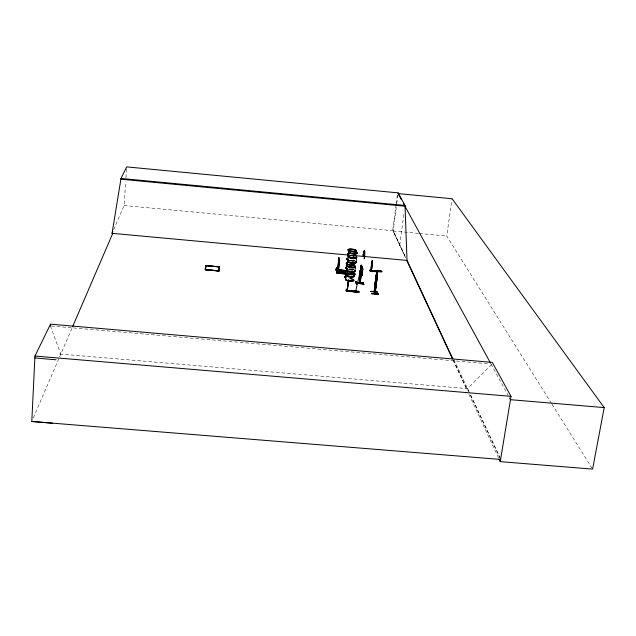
<?xml version="1.0" encoding="UTF-8"?>
<svg xmlns="http://www.w3.org/2000/svg" width="636" height="636" viewBox="0 0 636 636"><rect width="100%" height="100%" fill="white"/><g stroke="black" fill="none" stroke-linecap="round" stroke-linejoin="round"><path stroke-width="0.48" stroke-dasharray="3.18 2.39" d="M354.435 264.727L350.945 264.981M350.937 265.045L354.053 265.538A4.277 1.121 6.9 0 0 348.894 264.878L350.961 264.91M113.606 229.723L124.076 205.531L125.682 181.753M125.944 177.786L126.683 166.886M355.588 257.389L355.85 255.489M396.069 204.84L392.746 230.208L405.355 256.92M396.196 203.87L397.349 195.085M405.577 257.787L393.151 231.019L396.649 204.331M396.777 203.353L397.929 194.56M399.742 245.21L403.9 213.927M551.523 403.478L446.718 236.028L452.085 198.75M33.366 417.836L59.235 357.742M59.625 356.828L72.13 327.779M59.824 354.014L467.508 388.628L492.033 364.11M347.383 273.21L348.234 273.138L347.359 273.385M354.387 264.918L348.862 265.085A4.253 1.113 6.9 0 1 353.083 265.466L349.776 265.029A4.245 1.105 6.9 0 0 354.689 264.695M352.145 278.552L352.121 278.544A4.206 1.145 6.9 0 1 350.309 278.679L352.121 278.544A4.229 1.153 6.9 0 1 350.317 278.687M51.397 326.03L489.044 363.848M346.429 272.653L348.25 272.812M346.397 272.876L348.218 273.035L348.52 273.973L346.723 273.591M349.085 273.289L353.807 273.703M347.081 273.162L353.791 273.838L347.121 273.257M347.177 273.44L353.799 274.029M355.031 274.323L353.187 274.386L352.901 273.226M347.375 273.806L354.014 274.275M346.692 273.814L353.131 274.378M347.375 274.013L353.115 274.514M347.391 274.076L353.123 274.704L347.431 274.219M349.736 255.155L356.645 255.791M124.076 205.531L393.191 230.709L405.402 256.968M393.151 231.019L418.472 233.38M419.45 233.476L446.718 236.028M347.439 272.812L348.202 273.035M347.415 272.995L348.178 273.21M352.066 265.061L348.751 264.632A4.245 1.105 6.9 0 0 354.379 264.735M349.776 265.045L350.881 265.18M349.291 278.576L352.376 279.196A4.261 1.169 7 0 0 350.388 278.711M552.048 404.321L592.601 469.114M491.016 364.023L508.1 395.338M467.508 388.628L469.622 393.112L454.12 359.952M500.516 458.58L470.044 394.01L500.142 458.548M453.245 359.881L466.57 388.548M453.11 360.159L467.293 390.695M468.963 394.288L498.568 458.047M50.403 325.942L60.802 354.101M351.684 273.114C353.211 274.792 349.514 274.49 349.84 273.178M351.43 261.062A4.261 1.105 6.9 0 1 354.506 261.666M349.371 260.72A4.333 1.121 6.9 0 1 354.586 261.38M348.886 265.045A4.261 1.121 6.9 0 1 354.014 265.689M348.925 264.783A4.245 1.113 6.9 0 1 354.037 265.427M349.959 255.895A4.341 1.105 6.9 0 1 354.236 256.292M348.655 260.315A4.269 1.105 6.9 0 1 354.61 260.855M349.403 260.474A4.333 1.121 6.9 0 1 354.618 261.126M349.983 255.648A4.341 1.105 6.9 0 1 354.268 256.046M350.054 255.386A4.269 1.089 6.9 0 1 355.198 256.03M353.123 256.372A4.277 1.097 6.9 0 1 354.18 256.578M348.687 274.68A4.253 1.153 7 0 1 351.907 275.086M349.792 274.442A4.317 1.169 7 0 1 352.908 275.062M348.838 265.498A4.245 1.113 6.9 0 1 350.889 265.53M351.978 265.673A4.245 1.113 6.9 0 1 353.028 265.88M348.846 265.244A4.277 1.121 6.9 0 1 353.067 265.633M350.372 269.648A4.325 1.153 6.9 0 1 353.497 270.276M347.805 273.901A4.253 1.145 6.9 0 1 352.924 274.545M349.267 269.887A4.253 1.137 6.9 0 1 352.495 270.292M347.733 274.156A4.317 1.169 7 0 1 352.932 274.816M348.313 269.37A4.325 1.153 6.9 0 1 353.529 270.022M348.385 269.108A4.253 1.129 6.9 0 1 351.541 269.282M352.59 269.489A4.253 1.129 6.9 0 1 353.513 269.759M350.404 278.608A4.245 1.161 7 0 1 352.368 279.085M350.372 278.87A4.261 1.169 7 0 1 352.344 279.355M355.611 255.092A4.245 1.081 6.9 0 1 355.46 255.903M354.864 256.077A4.245 1.081 6.9 0 1 353.067 256.197M350.881 255.99A4.245 1.081 6.9 0 1 349.832 255.783M354.371 260.084A4.245 1.089 6.9 0 1 349.347 259.798M355.914 255.155A4.309 1.089 6.9 0 1 349.872 255.267M354.968 255.267A4.245 1.073 6.9 0 1 350.985 255.187M354.276 260.887A4.245 1.097 6.9 0 1 351.398 260.951M350.293 260.808A4.245 1.097 6.9 0 1 349.244 260.601M353.807 264.751A4.245 1.105 6.9 0 1 350.929 264.822M349.824 264.679A4.245 1.105 6.9 0 1 348.774 264.473M354.355 260.625A4.301 1.105 6.9 0 1 349.251 260.339M354.387 260.378A4.301 1.105 6.9 0 1 349.283 260.084M355.937 255.115A4.309 1.089 6.9 0 1 354.117 255.91A4.309 1.089 6.9 0 1 349.84 255.521M352.98 264.735A4.213 1.097 6.9 0 1 352.01 264.759M349.84 264.56A4.213 1.097 6.9 0 1 348.798 264.353M353.29 273.56A4.229 1.137 6.9 0 1 347.677 273.472M352.471 269.362A4.293 1.137 6.9 0 1 348.202 268.972M352.471 269.068A4.237 1.121 6.9 0 1 348.266 268.686M354.697 264.679A4.245 1.105 6.9 0 1 348.727 264.815M347.59 274.005A4.285 1.153 6.9 0 0 351.851 274.394A4.285 1.153 6.9 0 0 353.672 273.552A4.285 1.153 6.9 0 1 347.622 273.758M353.266 269.497A4.293 1.137 6.9 0 1 348.17 269.219M353.783 269.585A4.237 1.121 6.9 0 1 350.317 269.839M348.703 265.069A4.229 1.105 6.9 0 0 354.65 264.934A4.213 1.097 6.9 0 1 349.76 265.276M353.346 273.504A4.229 1.137 6.9 0 1 349.728 274.625M352.129 278.385A4.237 1.153 6.9 0 1 350.341 278.528M350.349 278.409A4.213 1.145 6.9 0 0 352.129 278.266A4.206 1.145 6.9 0 1 350.341 278.409"/><path stroke-width="0.95" d="M347.479 290.326L347.55 289.706L346.262 289.547L346.374 291.01L358.958 292.099L358.736 291.256L357.464 291.145L357.671 291.988L358.95 292.329L346.334 291.129L346.421 289.293M346.58 289.428L347.184 289.547L346.262 289.547M376.472 272.78L376.735 272.16L375.097 282.734L375.359 284.181M375.176 282.742L375.828 285.31L375.638 284.849M377.394 274.68L374.914 293.959L377.394 274.68L377.212 270.387L374.159 292.115L376.758 273.424L375.28 287.043L375.558 284.745M337.509 271.015L337.342 270.523M337.35 270.658L337.032 272.669L338.861 272.828L338.718 271.079L338.861 273.122L338.972 271.938L337.16 271.85M337.581 268.344L337.414 268.678M337.287 270.546L338.185 270.984L338.098 268.67L336.285 268.511L336.094 269.839L345.579 270.626M338.129 270.721L338.018 271.023M336.333 268.471L336.5 268.098L336.428 268.591M337.136 270.705L337.104 270.26L336.881 272.129M337.414 268.63C337.541 268.002 336.46 268.829 336.714 268.146M358.76 291.542L347.121 290.66L358.728 291.693L358.736 291.256M370.192 270.793L370.343 269.561C371.217 270.912 370.637 268.615 371.138 270.65M355.023 274.545L354.975 274.76M345.571 270.944L336.174 270.109L336.142 269.616L345.523 270.443M336.38 270.761L336.5 267.859L336.683 268.416M345.817 271.691L336.404 270.856L336.372 270.364L345.777 271.588M346.135 273.059L336.698 272.208L336.913 270.992M336.786 272.55L336.746 272.025L345.245 272.772M336.929 272.979L336.961 272.892M337.279 271.015L337.334 270.554L336.985 273.186L345.547 274.036M347.184 289.444L346.874 289.38M338.058 270.849L338.09 270.817M348.536 279.88L347.216 290.485L348.043 282.32M348.162 284.276L347.312 290.493L347.932 283.004M376.091 277.216L375.733 284.26L375.757 281.7C374.389 288.219 376.647 271.763 375.884 280.707L376.321 278.918L375.757 284.03L375.471 283.402M370.534 270.077L370.406 270.984M338.352 261.014L338.861 257.715L337.597 269.95L338.996 257.723L338.495 261.022M338.972 263.368L339.489 260.052L338.209 272.367L339.624 260.06L339.115 263.384M52.693 423.226L31.8 421.477L34.956 356.049L50.498 324.169L492.304 362.393L510.994 396.355L510.668 398.295M374.763 293.76L377.371 275.849L375.184 293.975L374.222 291.646M374.843 293.117L374.962 293.276M374.453 292.115L374.517 291.479M50.403 325.942L50.498 324.169M360.381 268.456L361.812 274.641M374.906 293.935L374.397 291.956M72.52 326.872L112.763 233.38L112.055 233.309L121.015 178.454L126.683 166.886L398.152 192.875L405.029 205.452L407.008 260.418L452.824 358.982M378.523 294.182L371.575 293.601M371.607 293.776L371.607 293.307L378.555 293.888L378.547 294.373L371.559 293.681M363.243 283.449L356.295 282.837L363.092 283.402M356.446 283.266L363.236 283.863L356.438 283.282M372.322 260.736L372.275 263.177L372.481 261.46M376.25 282.591L375.518 281.033L375.789 278.648M376.782 278.807C377.657 277.495 375.932 272.367 375.86 276.867M219.038 270.984L219.388 266.834L205.706 265.594L205.213 269.736L219.038 270.984L205.213 269.736M218.665 270.841L218.999 266.897L206.072 265.729L205.611 269.664L218.665 270.841L205.611 269.664M205.706 265.594L219.388 266.834M348.115 283.895L348.449 279.999M370.915 270.395L371.511 264.886A1.471 0.509 -88.4 0 1 371.885 262.755L372.116 261.062M336.277 269.72L336.5 267.859M336.357 269.998L336.659 267.875M338.241 270.697L338.368 269.592L336.205 269.473L336.428 270.244L338.241 270.411L338.352 269.521L336.555 269.433M346.564 289.308L346.254 290.406M347.439 290.429L347.55 289.706M346.469 290.231L347.725 290.286L347.654 290.906L346.374 290.795L346.199 290.215L347.741 290.342L347.646 291.121M354.999 270.697L355.484 266.834M356.096 261.778L356.589 257.755M352.908 290.906L354.204 290.859L354.403 291.701L354.204 290.859M356.653 283.95L356.08 281.716L356.693 284.046L355.675 282.026L356.096 281.716M356.613 291.073L356.82 291.916L356.613 291.073L355.341 290.962L355.54 291.805L359.682 273.75M356.383 282.583L356.406 283.171L363.236 283.823L363.164 283.187L356.375 282.607L363.164 283.179M359.459 272.025L359.586 271.023L359.626 272.502L359.459 272.025L359.976 271.97M359.626 272.502L359.777 271.039M361.765 266.77C360.564 260.442 360.159 276.899 360.58 269.068L360.636 266.373L360.962 271.564L361.439 267.851L361.025 268.543L360.978 266.484L360.835 266.985M360.707 266.381L360.366 268.503M361.081 265.602L360.533 268.209M360.771 272.454L359.563 283.449L360.747 271.485L361.502 268.925L361.105 266.214L360.906 267.08L360.636 266.373M361.701 265.705L362.727 269.449L361.391 266.277C364.81 265.776 360.087 284.896 362.369 269.108M359.563 283.425L360.858 272.295L361.566 272.375L360.167 283.457L361.208 272.144M361.184 271.604L361.097 272.335L361.113 271.397M361.176 273.027L361.797 268.082L361.161 265.14M358.95 292.099L346.318 290.954M361.741 275.189L362.568 268.766L361.471 265.681M362.655 269.267L362.576 268.702M362.83 268.813L361.964 275.03M363.498 284.642L362.886 282.623L363.848 284.626M370.661 269.759L370.597 271.159L370.001 270.618M372.155 260.911L371.885 262.755M371.066 270.745L371.154 270.014M354.188 291.232L353.219 290.906M371.774 271.381C372.521 270.101 369.906 270.213 370.669 271.564L381.616 271.636M370.701 291.455L377.641 292.186M375.956 270.721L376.655 271.508L375.956 270.721L377.092 270.753L377.792 271.532L377.069 270.896M374.016 291.916L374.159 291.415M376.544 272.741L374.127 292.083M376.925 272.693L377.212 270.387M378.102 270.777L378.802 271.564L378.102 270.777L379.231 270.809L379.93 271.588L379.231 270.809M379.986 270.825L380.694 271.612L379.986 270.825L381.123 270.856L381.751 271.755M377.601 292.035L370.772 291.248M398.152 192.875L398.057 193.583L452.085 198.75L604.2 407.604L592.601 469.114L500.23 461.641L498.982 458.946M371.305 270.817L372.179 265.482A1.471 0.509 -88.4 0 0 372.362 263.177M372.179 265.482L371.392 270.817L370.836 270.387L371.511 264.886M500.23 461.641L510.47 399.686L509.523 397.945M356.391 253.017L356.724 253.144M356.088 253.223L356.653 253.335M347.892 282.623L348.107 282.082M375.94 276.875L376.313 274.871M376.17 282.583L376.552 280.619M349.665 252.715C347.956 252.23 351.525 252.874 349.935 252.325M349.872 252.738L349.514 252.428M349.673 250.385L348.822 249.956M350.213 252.699L349.307 252.325L350.277 252.579M348.687 249.98L349.315 250.02M348.647 250.028L349.49 250.282L349.061 250.393M348.576 250.171L349.085 250.369M377.315 271.167L376.425 271.047L376.735 270.801M337.684 270.984L337.764 271M375.852 278.966L376.226 277.527L376.488 278.139L376.226 277.542M362.115 274.593L361.781 274.362M361.081 265.657L361.232 265.14M354.642 273.822C354.816 272.613 355.317 275.992 354.689 273.607L354.745 274.108L354.673 273.719M358.68 291.558L347.105 290.485M375.757 285.214L375.94 284.674L375.757 285.302M112.834 231.52L112.047 233.333L347.765 254.972M356.319 283.998L355.707 282.002M369.842 270.833L381.099 271L381.823 271.636L370.422 271.349L381.846 271.493M370.494 271.23L370.072 270.03M346.596 289.619L346.525 289.11M361.812 268.05L360.032 283.465M361.447 272.526L360.858 272.494L361.328 272.335M377.037 271.198L376.846 270.92M355.58 250.846L355.802 250.616M355.921 250.687L355.54 250.902M356.025 250.878L355.619 250.846M349.768 252.731L350.349 252.643M362.027 275.213L360.747 271.485M349.14 252.476L349.593 252.413M349.53 250.449L349.387 250.043M377.267 271.071L376.44 270.928M349.299 250.338L348.894 250.179M370.51 271.437L381.831 271.731M370.343 269.561L370.51 270.992M31.8 421.477L499.578 459.367M34.956 356.049L510.994 396.355M510.47 399.686L604.2 407.604M354.427 291.55L353.131 291.59L352.932 290.747M356.836 291.757L355.564 291.646L355.341 290.962M34.861 357.949L56.071 359.793M338.121 268.742L336.285 268.511M359.936 271.508L359.586 271.023M336.126 269.751L345.507 270.578M360.906 272.097L361.757 275.285M336.126 269.934L345.563 270.761M338.249 270.523L345.769 271.19M336.325 270.578L345.825 271.365M336.412 270.674L345.817 271.5M338.63 272.041L336.81 271.882L337.032 272.669M336.73 272.144L345.3 272.955M336.73 272.343L345.253 273.178M336.778 272.526L345.292 273.281M338.869 272.947L345.499 273.528M345.555 273.711L337.032 272.963L336.762 272.025M336.969 273.114L345.539 273.846M356.645 255.791L407.684 260.482M121.015 178.454L405.029 205.452M120.967 179.209L404.933 206.191L490.547 363.148M349.1 250.194L348.767 250.338M349.562 252.484L350.023 252.492M372.259 260.704L372.569 261.269M359.602 272.081L359.809 272.518M398.518 194.417L401.268 199.466M403.558 203.671L404.472 205.349M406.825 260.474L452.283 358.37M377.14 270.38L377.474 271.087M377.132 270.952L377.212 272.073L377.045 271.691M376.663 272.152L377.379 273.734M376.234 274.863L376.965 276.461M375.995 279.291L376.258 279.904L377.116 273.289M375.534 280.969L376.178 282.495M375.28 285.341L375.447 285.747M375.184 286.073L375.351 286.478M375.089 286.327L375.351 286.955M375.017 286.319L375.351 287.051M374.461 291.67L375.121 293.283M363.879 284.682L362.862 282.312L363.585 284.316M356.017 281.986L356.693 284.046M360.453 271.413L360.97 273.146L360.381 271.413M338.018 269.632L338.241 270.411M336.158 269.616L336.404 270.88M381.242 271.127L369.914 270.713M361.701 266.699L361.797 268.082M375.327 283.068L375.375 284.133M360.23 274.434A0.867 0.827 -18.7 0 1 359.539 273.321A0.867 0.827 -18.7 0 1 360.851 272.931A0.867 0.827 -18.7 0 1 360.866 274.243M355.77 262.278A4.277 1.105 6.9 0 1 351.573 263.296A4.277 1.105 6.9 0 1 347.948 261.293M355.293 266.039A4.261 1.121 6.9 0 1 351.112 267.072A4.261 1.121 6.9 0 1 347.495 265.061M356.367 257.453A4.277 1.097 6.9 0 1 354.483 258.566A4.277 1.097 6.9 0 1 349.1 257.707A4.277 1.097 6.9 0 1 349.132 256.292M356.454 257.175A4.341 1.105 6.9 0 1 354.546 258.303A4.341 1.105 6.9 0 1 349.085 257.429A4.341 1.105 6.9 0 1 349.124 255.998M356.462 256.642A4.277 1.089 6.9 0 1 352.265 257.636A4.277 1.089 6.9 0 1 348.631 255.656M355.858 262A4.333 1.121 6.9 0 1 351.605 263.034A4.333 1.121 6.9 0 1 347.924 260.999M355.89 261.754A4.333 1.121 6.9 0 1 351.629 262.787A4.333 1.121 6.9 0 1 347.956 260.752M355.866 261.468A4.277 1.105 6.9 0 1 351.668 262.485A4.277 1.105 6.9 0 1 348.043 260.482M356.486 256.92A4.341 1.105 6.9 0 1 352.225 257.93A4.341 1.105 6.9 0 1 348.544 255.926M355.27 266.357A4.277 1.121 6.9 0 1 351.072 267.398A4.277 1.121 6.9 0 1 347.447 265.371M354.077 275.984A4.261 1.153 7 0 1 349.887 277.058A4.261 1.153 7 0 1 346.286 274.998M353.091 279.665A4.261 1.169 7 0 1 352.583 281.112A4.261 1.169 7 0 1 347.153 280.619A4.261 1.169 7 0 1 345.793 279.005M353.107 279.395A4.245 1.161 7 0 1 350.523 280.913A4.245 1.161 7 0 1 345.499 278.989M354.769 270.38A4.269 1.137 6.9 0 1 350.579 271.437A4.269 1.137 6.9 0 1 346.962 269.394M354.173 275.706A4.317 1.169 7 0 1 349.919 276.795A4.317 1.169 7 0 1 346.262 274.704M353.688 275.126A4.317 1.169 7 0 1 353.179 276.573A4.317 1.169 7 0 1 347.677 276.08A4.317 1.169 7 0 1 346.294 274.458M354.18 275.181A4.261 1.153 6.9 0 1 349.983 276.255A4.261 1.153 6.9 0 1 346.382 274.195M354.673 271.182A4.261 1.137 6.9 0 1 350.476 272.24A4.261 1.137 6.9 0 1 346.866 270.197M354.761 270.904A4.325 1.153 6.9 0 1 350.508 271.977A4.325 1.153 6.9 0 1 346.843 269.91M354.793 270.658A4.325 1.153 6.9 0 1 350.539 271.731A4.325 1.153 6.9 0 1 346.874 269.656M355.206 266.754A4.261 1.121 6.9 0 1 351.024 267.796A4.261 1.121 6.9 0 1 347.407 265.776M355.254 266.516A4.277 1.121 6.9 0 1 351.048 267.557A4.277 1.121 6.9 0 1 347.423 265.53M353.107 279.506A4.261 1.169 7 0 1 352.606 280.953A4.261 1.169 7 0 1 347.169 280.46A4.261 1.169 7 0 1 345.809 278.846M348.329 260.339A4.237 1.089 6.9 0 1 347.852 258.741M348.313 260.068A4.301 1.105 6.9 0 1 347.836 258.447M348.345 259.822A4.301 1.105 6.9 0 1 347.868 258.2M348.91 255.529A4.237 1.073 6.9 0 1 347.502 254.344M347.836 254.114A4.237 1.073 6.9 0 1 348.441 253.947M348.902 255.251A4.309 1.089 6.9 0 1 348.417 253.653M348.933 255.004A4.309 1.089 6.9 0 1 348.449 253.398M347.844 264.361A4.221 1.105 6.9 0 1 346.779 262.922A4.221 1.105 6.9 0 0 347.836 264.401M349.005 254.718A4.237 1.073 6.9 0 1 347.94 253.311M348.425 259.536A4.237 1.089 6.9 0 1 347.359 258.105M346.668 274.005A4.221 1.137 6.9 0 1 345.61 272.526M345.451 277.709A4.213 1.145 6.9 0 1 345.125 276.517A4.206 1.145 6.9 0 0 345.459 277.694M346.612 268.114A4.229 1.113 6.9 0 1 346.286 266.961M346.66 273.734A4.285 1.153 6.9 0 1 345.587 272.232M345.944 273.178A4.285 1.153 6.9 0 1 345.61 271.985M346.032 272.9A4.221 1.129 6.9 0 1 345.706 271.731M347.248 269.219A4.229 1.121 6.9 0 1 346.191 267.756M347.24 268.949A4.293 1.137 6.9 0 1 346.159 267.47M347.264 268.702A4.293 1.137 6.9 0 1 346.191 267.223M346.334 263.892A4.221 1.105 6.9 0 0 347.789 264.815A4.213 1.097 6.9 0 1 346.342 263.884M347.805 264.568A4.245 1.105 6.9 0 1 346.731 263.121M345.459 277.542A4.237 1.153 6.9 0 1 345.133 276.35M363.196 254.265L363.188 255.942L363.395 254.798A4.842 0.62 -84.8 0 1 364.46 251.427A4.842 0.62 -84.8 0 1 364.364 257.365L364.245 258.78L364.444 257.604A5.804 0.739 -84.8 0 0 364.563 250.481A5.804 0.739 -84.8 0 0 363.291 254.519L363.196 254.265M360.97 267.287L361.089 270.427L360.97 267.287M360.167 274.816A0.867 0.827 -18.7 0 0 361.335 273.901A0.867 0.827 -18.7 0 0 359.952 273.401A0.867 0.827 -18.7 0 0 360.167 274.816M350.221 253.033A4.293 1.081 6.9 0 0 357.162 253.176A4.293 1.081 6.9 0 0 351.509 251.323A4.293 1.081 6.9 0 0 350.221 253.033M350.182 253.43A4.277 1.081 6.9 0 0 357.09 253.573A4.277 1.081 6.9 0 0 351.47 251.729A4.277 1.081 6.9 0 0 350.182 253.43M350.197 253.192A4.293 1.081 6.9 0 0 357.138 253.335A4.293 1.081 6.9 0 0 351.493 251.482A4.293 1.081 6.9 0 0 350.197 253.192M351.096 267.192A4.277 1.121 6.9 0 0 355.301 266.158A4.277 1.121 6.9 0 1 351.096 267.184A4.277 1.121 6.9 0 1 347.471 265.172A4.277 1.121 6.9 0 0 351.096 267.184M349.506 250.687A4.261 1.065 6.9 0 0 356.399 250.838A4.261 1.065 6.9 0 0 350.786 249.01A4.261 1.065 6.9 0 0 349.506 250.687M349.466 251.085A4.245 1.065 6.9 0 0 356.335 251.236A4.245 1.065 6.9 0 0 350.746 249.407A4.245 1.065 6.9 0 0 349.466 251.085M349.482 250.854A4.261 1.065 6.9 0 0 356.375 250.997A4.261 1.065 6.9 0 0 350.77 249.169A4.261 1.065 6.9 0 0 349.482 250.854M346.811 262.66A4.221 1.097 6.9 0 0 347.876 264.099A4.213 1.097 6.9 0 1 346.819 262.652M345.157 276.239A4.213 1.145 6.9 0 0 346.215 277.733A4.198 1.137 6.9 0 1 345.173 276.247M346.723 263.368A4.221 1.105 6.9 0 0 346.389 263.606A4.213 1.097 6.9 0 1 346.739 263.368"/></g></svg>
